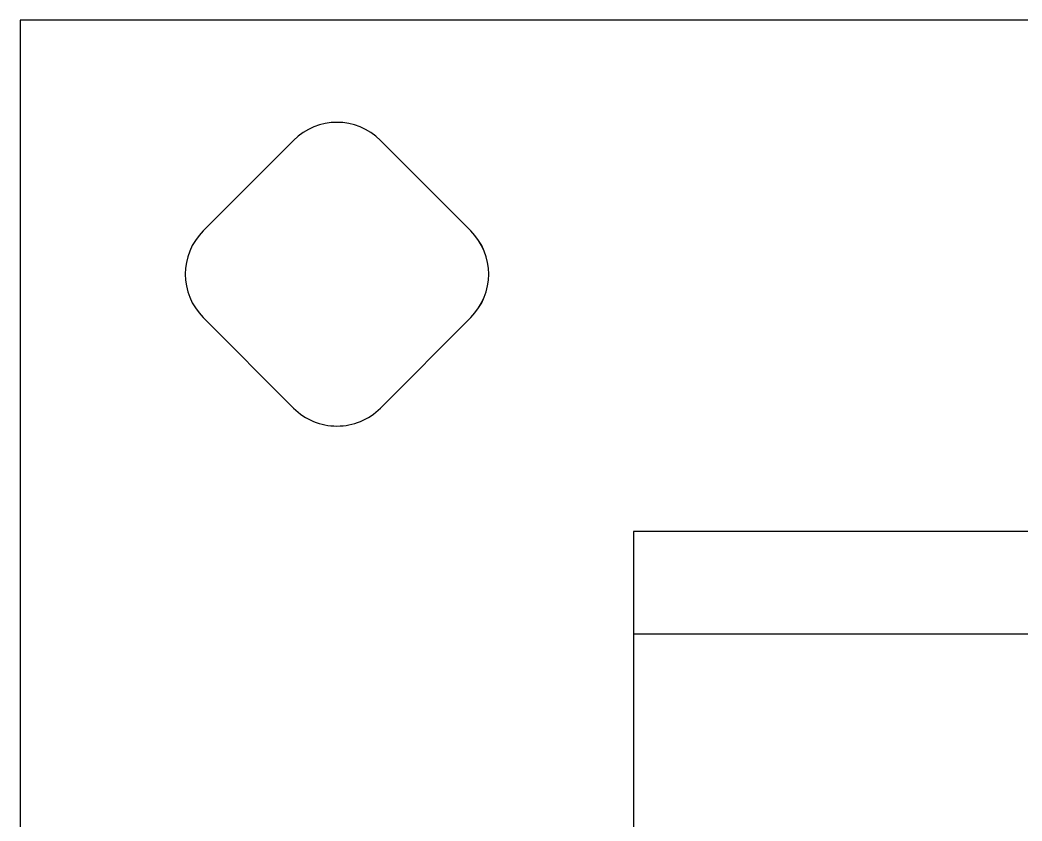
# Model space of a CAD drawing. Header units: millimetres. Extents: x 1215 to 9785, y -901 to 5802.
# Drawn here: x 5928.2 to 6026.2, y 5654.2 to 5732.5 of the extents above; entities that cross this region are included whole.
import ezdxf
from ezdxf.enums import TextEntityAlignment as Align

# ---------------------------------------------------------------- set-up
doc = ezdxf.new("R2010")
doc.units = ezdxf.units.MM
doc.layers.add('PK24-EQUIPMENT', color=150, linetype='Continuous')
doc.layers.add('PK24-SYS-ROOM', color=8, linetype='Continuous', true_color=0x808080)
doc.styles.add('Impact', font='impact.ttf', dxfattribs={"height": 5})

# ---------------------------------------------------------------- blocks, each defined once
blk = doc.blocks.new('ROOM-LIGHT--FRONT-COMP-PK24')
at = {"layer": 'PK24-EQUIPMENT', "color": 3}
for p, q in [((-42.082, 239.405), (-33.243, 248.243)), ((-33.243, 248.243), (-42.081, 239.404)), ((-15.919, 239.404), (-24.757, 248.243)), ((-24.757, 248.243), (-15.918, 239.405)), ((-33.243, 222.079), (-42.082, 230.918)), ((-42.081, 230.919), (-33.243, 222.08)), ((-24.757, 222.08), (-15.919, 230.919)), ((-15.918, 230.918), (-24.757, 222.079))]:
    blk.add_line(p, q, dxfattribs=at)
for centre, radius, start, end in [((-29, 244), 6.001, 45, 135), ((-29, 244), 6, 45, 135), ((-37.839, 235.161), 6.001, 135, 225), ((-37.839, 235.161), 6, 135, 225), ((-20.161, 235.161), 6, 315, 45), ((-20.161, 235.161), 6.001, 315, 45), ((-29, 226.322), 6, 225, 315), ((-29, 226.322), 6.001, 225, 315)]:
    blk.add_arc(centre, radius, start, end, dxfattribs=at)
blk = doc.blocks.new('ROOM---FRONT-SYS-PK24')
at = {"layer": 'PK24-SYS-ROOM', "color": 2}
blk.add_line((-140, 200), (140, 200), dxfattribs=at)
at = {"layer": 'PK24-SYS-ROOM'}
for points in [[(-200, 0), (200, 0), (200, 260), (-200, 260)], [(-140, 0), (140, 0), (140, 210), (-140, 210)]]:
    blk.add_lwpolyline(points, close=True, dxfattribs=at)
blk.add_blockref('ROOM-LIGHT--FRONT-COMP-PK24', (-140, 0), dxfattribs=at)
at = {"layer": 'PK24-SYS-ROOM', "color": 3, "style": 'Impact'}
blk.add_attdef('ROOMNO', text='', height=10, dxfattribs=at).set_placement((178.825, 230), align=Align.CENTER)

msp = doc.modelspace()

# ---------------------------------------------------------------- block references
msp.add_blockref('ROOM---FRONT-SYS-PK24', (6128.222, 5472.455, 361.346))

doc.saveas('drawing.dxf')
